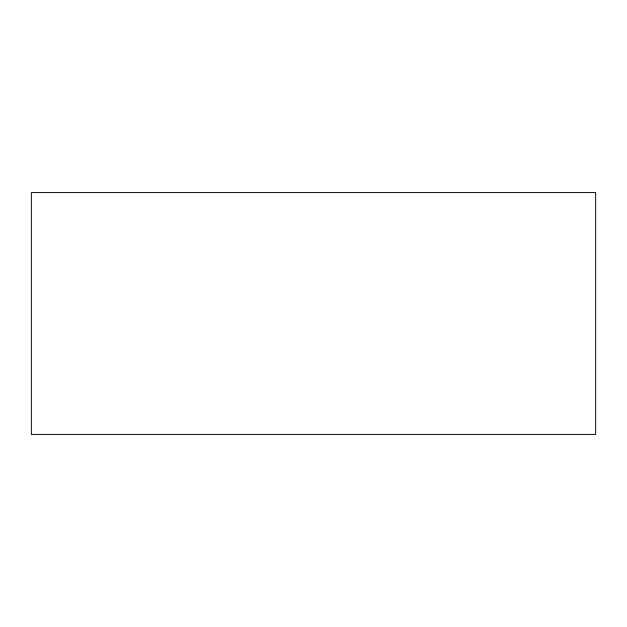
<?xml version="1.0" encoding="UTF-8"?>
<svg xmlns="http://www.w3.org/2000/svg" width="627" height="627" viewBox="0 0 627 627"><rect width="100%" height="100%" fill="white"/><g stroke="black" fill="none" stroke-linecap="round" stroke-linejoin="round"><path stroke-width="0.94" d="M595.65 192.575L31.35 192.575L31.35 434.425L595.65 434.425L595.65 192.575"/></g></svg>
